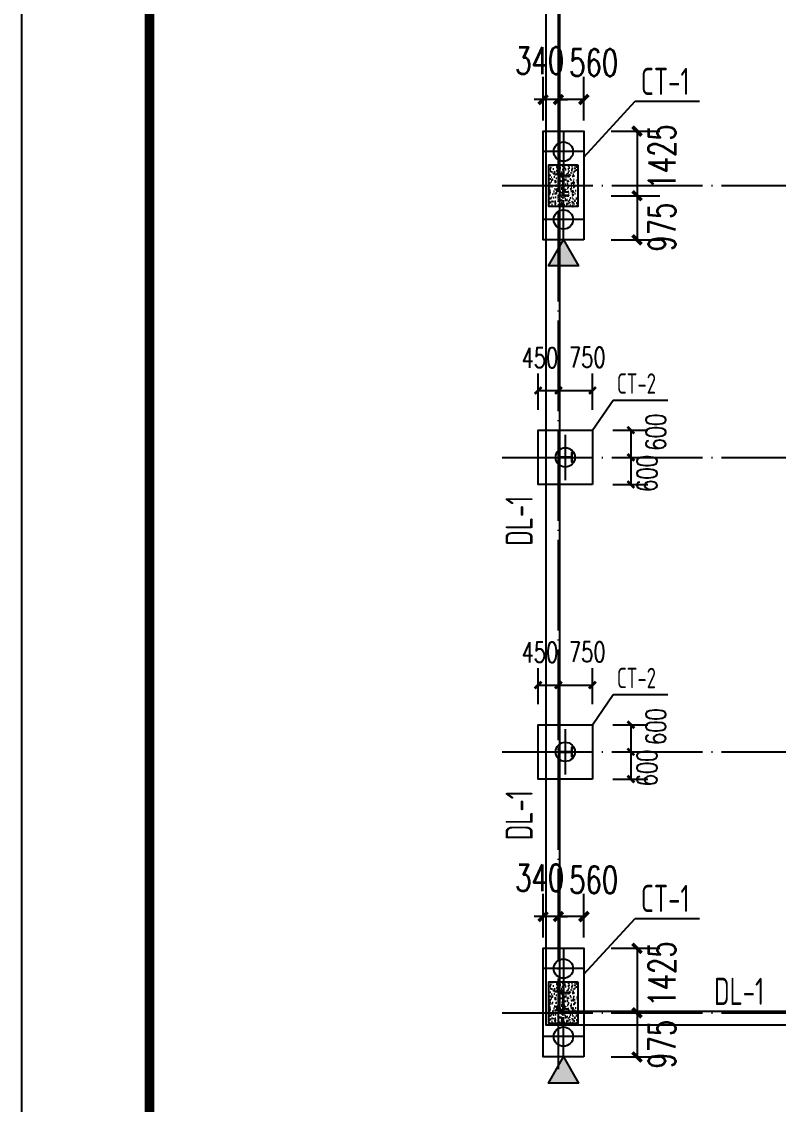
# Model space of a CAD drawing. Extents: x -33967 to 1773478, y -1022458 to -784650.
# Drawn here: x 260254 to 276953, y -1003809 to -979912 of the extents above; entities that cross this region are included whole.
import ezdxf

# ---------------------------------------------------------------- set-up
doc = ezdxf.new("R2010")
doc.units = 0
doc.header["$LTSCALE"] = 1000
doc.header["$MEASUREMENT"] = 0
doc.linetypes.add('DOTE', pattern=[2.42, 2, -0.2, 0.02, -0.2])
for name, color, linetype in [('AXIS', 3, 'Continuous'), ('DIM_LEAD', 3, 'Continuous'), ('DOTE', 1, 'DOTE'), ('GZ', 50, 'Continuous'), ('NUM', 7, 'Continuous'), ('PUB_HATCH', 8, 'Continuous'), ('PUB_TITLE', 4, 'Continuous'), ('承台', 2, 'Continuous'), ('桩', 201, 'Continuous')]:
    doc.layers.add(name, color=color, linetype=linetype)
doc.styles.add('_TCH_DIM_T3', font='SIMPLEX', dxfattribs={"width": 0.705882, "bigfont": 'GBCBIG'})
doc.styles.add('TSSD_Norm', font='tssdeng.shx', dxfattribs={"bigfont": 'hztxt.shx'})
doc.dimstyles.new('TCH-200-1', dxfattribs={"dimtxt": 595, "dimasz": 200, "dimexe": 500, "dimexo": 600, "dimgap": 252.5, "dimtad": 1, "dimdec": 0, "dimzin": 0, "dimdsep": 46, "dimtxsty": '_TCH_DIM_T3', "dimblk": 'ARCHTICK', "dimcen": 0.09, "dimclrd": 3, "dimclre": 3, "dimclrt": 7, "dimazin": 2, "dimtfac": 1, "dimtdec": 0, "dimtix": 1, "dimtmove": 2, "dimatfit": 3, "dimfxl": 1, "dimtolj": 1, "dimtzin": 0, "dimarcsym": 0})
doc.dimstyles.new('TCH_150_1', dxfattribs={"dimtxt": 446.25, "dimasz": 150, "dimexe": 375, "dimexo": 450, "dimgap": 189.375, "dimtad": 1, "dimdec": 0, "dimzin": 0, "dimdsep": 46, "dimtxsty": '_TCH_DIM_T3', "dimblk": 'ARCHTICK', "dimcen": 0.09, "dimclrd": 256, "dimclre": 256, "dimclrt": 7, "dimazin": 2, "dimtfac": 1, "dimtdec": 0, "dimtix": 1, "dimtmove": 2, "dimatfit": 3, "dimfxl": 1, "dimtolj": 1, "dimtzin": 0, "dimarcsym": 0})

# ---------------------------------------------------------------- blocks, each defined once
blk = doc.blocks.new('_ArchTick')
at = {"color": 0, "linetype": 'ByBlock', "const_width": 0.4}
blk.add_lwpolyline([(-0.5, -0.5), (0.5, 0.5)], dxfattribs=at)
blk = doc.blocks.new('*D649')
at = {"layer": 'AXIS', "color": 3, "lineweight": -2, "transparency": 16777216}
for p, q in [((272101, -1000130), (272101, -999165)), ((272661, -1000130), (272661, -999165)), ((272661, -999665), (272101, -999665))]:
    blk.add_line(p, q, dxfattribs=at)
at = {"layer": 'Defpoints', "color": 0, "transparency": 16777216}
for p in [(272101, -999665), (272101, -1000730), (272661, -1000730)]:
    blk.add_point(p, dxfattribs=at)
at = {"layer": 'AXIS', "color": 3, "lineweight": -2, "transparency": 16777216, "xscale": 200, "yscale": 200, "zscale": 200}
for p, rotation in [((272101, -999665), 179.9999999933299), ((272661, -999665), 359.9999999933299)]:
    blk.add_blockref('_ArchTick', p, dxfattribs=dict(at, rotation=rotation))
at = {"layer": 'AXIS', "color": 7, "transparency": 16777216, "insert": (272877, -998854), "char_height": 595, "attachment_point": 5, "rotation": 360, "style": '_TCH_DIM_T3'}
blk.add_mtext('\\A1;560', dxfattribs=at)
blk = doc.blocks.new('*D650')
at = {"layer": 'AXIS', "color": 3, "lineweight": -2, "transparency": 16777216}
for p, q in [((271761, -1000130), (271761, -999165)), ((272101, -1000130), (272101, -999165)), ((271761, -999665), (271561, -999665)), ((272101, -999665), (271761, -999665)), ((272101, -999665), (272301, -999665))]:
    blk.add_line(p, q, dxfattribs=at)
at = {"layer": 'Defpoints', "color": 0, "transparency": 16777216}
for p in [(271761, -999665), (271761, -1000730), (272101, -1000730)]:
    blk.add_point(p, dxfattribs=at)
at = {"layer": 'AXIS', "color": 3, "lineweight": -2, "transparency": 16777216, "xscale": 200, "yscale": 200, "zscale": 200}
for p, rotation in [((271761, -999665), 359.9999999933299), ((272101, -999665), 179.9999999933299)]:
    blk.add_blockref('_ArchTick', p, dxfattribs=dict(at, rotation=rotation))
at = {"layer": 'AXIS', "color": 7, "transparency": 16777216, "insert": (271686, -998810), "char_height": 595, "attachment_point": 5, "rotation": 360, "style": '_TCH_DIM_T3'}
blk.add_mtext('\\A1;340', dxfattribs=at)
blk = doc.blocks.new('*D651')
at = {"layer": 'AXIS', "color": 3, "lineweight": -2, "transparency": 16777216}
for p, q in [((273261, -1000364), (274334, -1000364)), ((273834, -1000364), (273834, -1001789)), ((273261, -1001789), (274334, -1001789))]:
    blk.add_line(p, q, dxfattribs=at)
at = {"layer": 'Defpoints', "color": 0, "transparency": 16777216}
for p in [(272661, -1000364), (272661, -1001789), (273834, -1001789)]:
    blk.add_point(p, dxfattribs=at)
at = {"layer": 'AXIS', "color": 3, "lineweight": -2, "transparency": 16777216, "xscale": 200, "yscale": 200, "zscale": 200}
for p, rotation in [((273834, -1000364), 90), ((273834, -1001789), 270)]:
    blk.add_blockref('_ArchTick', p, dxfattribs=dict(at, rotation=rotation))
at = {"layer": 'AXIS', "color": 7, "transparency": 16777216, "insert": (274384, -1000931), "char_height": 595, "attachment_point": 5, "rotation": 90, "style": '_TCH_DIM_T3'}
blk.add_mtext('\\A1;1425', dxfattribs=at)
blk = doc.blocks.new('*D652')
at = {"layer": 'AXIS', "color": 3, "lineweight": -2, "transparency": 16777216}
for p, q in [((273261, -1001789), (274334, -1001789)), ((273834, -1001789), (273834, -1002764)), ((273261, -1002764), (274334, -1002764))]:
    blk.add_line(p, q, dxfattribs=at)
at = {"layer": 'Defpoints', "color": 0, "transparency": 16777216}
for p in [(272661, -1001789), (272661, -1002764), (273834, -1002764)]:
    blk.add_point(p, dxfattribs=at)
at = {"layer": 'AXIS', "color": 3, "lineweight": -2, "transparency": 16777216, "xscale": 200, "yscale": 200, "zscale": 200}
for p, rotation in [((273834, -1001789), 90), ((273834, -1002764), 270)]:
    blk.add_blockref('_ArchTick', p, dxfattribs=dict(at, rotation=rotation))
at = {"layer": 'AXIS', "color": 7, "transparency": 16777216, "insert": (274384, -1002483), "char_height": 595, "attachment_point": 5, "rotation": 90, "style": '_TCH_DIM_T3'}
blk.add_mtext('\\A1;975', dxfattribs=at)
blk = doc.blocks.new('111')
at = {"layer": 'GZ'}
blk.add_lwpolyline([(650693, -886725), (650473, -886725), (650473, -886715), (650577, -886715), (650580, -886710), (650580, -886289), (650577, -886285), (650473, -886285), (650473, -886275), (650693, -886275), (650693, -886285), (650590, -886285), (650586, -886289), (650586, -886710), (650590, -886715), (650693, -886715), (650693, -886725)], close=True, dxfattribs=at)
blk = doc.blocks.new('*D890')
at = {"layer": 'AXIS', "color": 3, "lineweight": -2, "transparency": 16777216}
for p, q in [((272101, -982095), (272101, -981131)), ((272661, -982095), (272661, -981131)), ((272661, -981631), (272101, -981631))]:
    blk.add_line(p, q, dxfattribs=at)
at = {"layer": 'Defpoints', "color": 0, "transparency": 16777216}
for p in [(272101, -981631), (272101, -982695), (272661, -982695)]:
    blk.add_point(p, dxfattribs=at)
at = {"layer": 'AXIS', "color": 3, "lineweight": -2, "transparency": 16777216, "xscale": 200, "yscale": 200, "zscale": 200}
for p, rotation in [((272101, -981631), 179.9999999933299), ((272661, -981631), 359.9999999933299)]:
    blk.add_blockref('_ArchTick', p, dxfattribs=dict(at, rotation=rotation))
at = {"layer": 'AXIS', "color": 7, "transparency": 16777216, "insert": (272877, -980819), "char_height": 595, "attachment_point": 5, "rotation": 360, "style": '_TCH_DIM_T3'}
blk.add_mtext('\\A1;560', dxfattribs=at)
blk = doc.blocks.new('*D891')
at = {"layer": 'AXIS', "color": 3, "lineweight": -2, "transparency": 16777216}
for p, q in [((271761, -982095), (271761, -981131)), ((272101, -982095), (272101, -981131)), ((271761, -981631), (271561, -981631)), ((272101, -981631), (271761, -981631)), ((272101, -981631), (272301, -981631))]:
    blk.add_line(p, q, dxfattribs=at)
at = {"layer": 'Defpoints', "color": 0, "transparency": 16777216}
for p in [(271761, -981631), (271761, -982695), (272101, -982695)]:
    blk.add_point(p, dxfattribs=at)
at = {"layer": 'AXIS', "color": 3, "lineweight": -2, "transparency": 16777216, "xscale": 200, "yscale": 200, "zscale": 200}
for p, rotation in [((271761, -981631), 359.9999999933299), ((272101, -981631), 179.9999999933299)]:
    blk.add_blockref('_ArchTick', p, dxfattribs=dict(at, rotation=rotation))
at = {"layer": 'AXIS', "color": 7, "transparency": 16777216, "insert": (271686, -980775), "char_height": 595, "attachment_point": 5, "rotation": 360, "style": '_TCH_DIM_T3'}
blk.add_mtext('\\A1;340', dxfattribs=at)
blk = doc.blocks.new('*D892')
at = {"layer": 'AXIS', "color": 3, "lineweight": -2, "transparency": 16777216}
for p, q in [((273261, -982329), (274334, -982329)), ((273834, -982329), (273834, -983755)), ((273261, -983755), (274334, -983755))]:
    blk.add_line(p, q, dxfattribs=at)
at = {"layer": 'Defpoints', "color": 0, "transparency": 16777216}
for p in [(272661, -982329), (272661, -983755), (273834, -983755)]:
    blk.add_point(p, dxfattribs=at)
at = {"layer": 'AXIS', "color": 3, "lineweight": -2, "transparency": 16777216, "xscale": 200, "yscale": 200, "zscale": 200}
for p, rotation in [((273834, -982329), 90), ((273834, -983755), 270)]:
    blk.add_blockref('_ArchTick', p, dxfattribs=dict(at, rotation=rotation))
at = {"layer": 'AXIS', "color": 7, "transparency": 16777216, "insert": (274384, -982897), "char_height": 595, "attachment_point": 5, "rotation": 90, "style": '_TCH_DIM_T3'}
blk.add_mtext('\\A1;1425', dxfattribs=at)
blk = doc.blocks.new('*D893')
at = {"layer": 'AXIS', "color": 3, "lineweight": -2, "transparency": 16777216}
for p, q in [((273261, -983755), (274334, -983755)), ((273834, -983755), (273834, -984729)), ((273261, -984729), (274334, -984729))]:
    blk.add_line(p, q, dxfattribs=at)
at = {"layer": 'Defpoints', "color": 0, "transparency": 16777216}
for p in [(272661, -983755), (272661, -984729), (273834, -984729)]:
    blk.add_point(p, dxfattribs=at)
at = {"layer": 'AXIS', "color": 3, "lineweight": -2, "transparency": 16777216, "xscale": 200, "yscale": 200, "zscale": 200}
for p, rotation in [((273834, -983755), 90), ((273834, -984729), 270)]:
    blk.add_blockref('_ArchTick', p, dxfattribs=dict(at, rotation=rotation))
at = {"layer": 'AXIS', "color": 7, "transparency": 16777216, "insert": (274384, -984448), "char_height": 595, "attachment_point": 5, "rotation": 90, "style": '_TCH_DIM_T3'}
blk.add_mtext('\\A1;975', dxfattribs=at)
blk = doc.blocks.new('*D1741')
at = {"layer": 'AXIS', "lineweight": -2, "transparency": 16777216}
for p, q in [((271651, -994979), (271651, -994179)), ((272101, -994979), (272101, -994179)), ((271651, -994554), (272101, -994554))]:
    blk.add_line(p, q, dxfattribs=at)
at = {"layer": 'Defpoints', "color": 0, "transparency": 16777216}
for p in [(272101, -994554), (271651, -995429), (272101, -995429)]:
    blk.add_point(p, dxfattribs=at)
at = {"layer": 'AXIS', "lineweight": -2, "transparency": 16777216, "xscale": 150, "yscale": 150, "zscale": 150, "rotation": 180}
blk.add_blockref('_ArchTick', (271651, -994554), dxfattribs=at)
at = {"layer": 'AXIS', "lineweight": -2, "transparency": 16777216, "xscale": 150, "yscale": 150, "zscale": 150}
blk.add_blockref('_ArchTick', (272101, -994554), dxfattribs=at)
at = {"layer": 'AXIS', "color": 7, "transparency": 16777216, "insert": (271690, -993831), "char_height": 446.2, "attachment_point": 5, "style": '_TCH_DIM_T3'}
blk.add_mtext('\\A1;450', dxfattribs=at)
blk = doc.blocks.new('*D1742')
at = {"layer": 'AXIS', "lineweight": -2, "transparency": 16777216}
for p, q in [((272101, -994979), (272101, -994179)), ((272851, -994979), (272851, -994179)), ((272101, -994554), (272851, -994554))]:
    blk.add_line(p, q, dxfattribs=at)
at = {"layer": 'Defpoints', "color": 0, "transparency": 16777216}
for p in [(272851, -994554), (272101, -995429), (272851, -995429)]:
    blk.add_point(p, dxfattribs=at)
at = {"layer": 'AXIS', "lineweight": -2, "transparency": 16777216, "xscale": 150, "yscale": 150, "zscale": 150, "rotation": 180}
blk.add_blockref('_ArchTick', (272101, -994554), dxfattribs=at)
at = {"layer": 'AXIS', "lineweight": -2, "transparency": 16777216, "xscale": 150, "yscale": 150, "zscale": 150}
blk.add_blockref('_ArchTick', (272851, -994554), dxfattribs=at)
at = {"layer": 'AXIS', "color": 7, "transparency": 16777216, "insert": (272736, -993822), "char_height": 446.2, "attachment_point": 5, "style": '_TCH_DIM_T3'}
blk.add_mtext('\\A1;750', dxfattribs=at)
blk = doc.blocks.new('*D1743')
at = {"layer": 'AXIS', "lineweight": -2, "transparency": 16777216}
for p, q in [((273301, -995429), (274074, -995429)), ((273699, -995429), (273699, -996029)), ((273301, -996029), (274074, -996029))]:
    blk.add_line(p, q, dxfattribs=at)
at = {"layer": 'Defpoints', "color": 0, "transparency": 16777216}
for p in [(272851, -995429), (272851, -996029), (273699, -996029)]:
    blk.add_point(p, dxfattribs=at)
at = {"layer": 'AXIS', "lineweight": -2, "transparency": 16777216, "xscale": 150, "yscale": 150, "zscale": 150}
for p, rotation in [((273699, -995429), 90), ((273699, -996029), 270)]:
    blk.add_blockref('_ArchTick', p, dxfattribs=dict(at, rotation=rotation))
at = {"layer": 'AXIS', "color": 7, "transparency": 16777216, "insert": (274249, -995472), "char_height": 446.2, "attachment_point": 5, "rotation": 90, "style": '_TCH_DIM_T3'}
blk.add_mtext('\\A1;600', dxfattribs=at)
blk = doc.blocks.new('*D1744')
at = {"layer": 'AXIS', "lineweight": -2, "transparency": 16777216}
for p, q in [((273301, -996029), (274074, -996029)), ((273699, -996029), (273699, -996629)), ((273301, -996629), (274074, -996629))]:
    blk.add_line(p, q, dxfattribs=at)
at = {"layer": 'Defpoints', "color": 0, "transparency": 16777216}
for p in [(272851, -996029), (272851, -996629), (273699, -996629)]:
    blk.add_point(p, dxfattribs=at)
at = {"layer": 'AXIS', "lineweight": -2, "transparency": 16777216, "xscale": 150, "yscale": 150, "zscale": 150}
for p, rotation in [((273699, -996029), 90), ((273699, -996629), 270)]:
    blk.add_blockref('_ArchTick', p, dxfattribs=dict(at, rotation=rotation))
at = {"layer": 'AXIS', "color": 7, "transparency": 16777216, "insert": (274054, -996384), "char_height": 446.2, "attachment_point": 5, "rotation": 90, "style": '_TCH_DIM_T3'}
blk.add_mtext('\\A1;600', dxfattribs=at)
blk = doc.blocks.new('*D1745')
at = {"layer": 'AXIS', "lineweight": -2, "transparency": 16777216}
for p, q in [((271651, -988479), (271651, -987679)), ((272101, -988479), (272101, -987679)), ((271651, -988054), (272101, -988054))]:
    blk.add_line(p, q, dxfattribs=at)
at = {"layer": 'Defpoints', "color": 0, "transparency": 16777216}
for p in [(272101, -988054), (271651, -988929), (272101, -988929)]:
    blk.add_point(p, dxfattribs=at)
at = {"layer": 'AXIS', "lineweight": -2, "transparency": 16777216, "xscale": 150, "yscale": 150, "zscale": 150, "rotation": 180}
blk.add_blockref('_ArchTick', (271651, -988054), dxfattribs=at)
at = {"layer": 'AXIS', "lineweight": -2, "transparency": 16777216, "xscale": 150, "yscale": 150, "zscale": 150}
blk.add_blockref('_ArchTick', (272101, -988054), dxfattribs=at)
at = {"layer": 'AXIS', "color": 7, "transparency": 16777216, "insert": (271690, -987331), "char_height": 446.2, "attachment_point": 5, "style": '_TCH_DIM_T3'}
blk.add_mtext('\\A1;450', dxfattribs=at)
blk = doc.blocks.new('*D1746')
at = {"layer": 'AXIS', "lineweight": -2, "transparency": 16777216}
for p, q in [((272101, -988479), (272101, -987679)), ((272851, -988479), (272851, -987679)), ((272101, -988054), (272851, -988054))]:
    blk.add_line(p, q, dxfattribs=at)
at = {"layer": 'Defpoints', "color": 0, "transparency": 16777216}
for p in [(272851, -988054), (272101, -988929), (272851, -988929)]:
    blk.add_point(p, dxfattribs=at)
at = {"layer": 'AXIS', "lineweight": -2, "transparency": 16777216, "xscale": 150, "yscale": 150, "zscale": 150, "rotation": 180}
blk.add_blockref('_ArchTick', (272101, -988054), dxfattribs=at)
at = {"layer": 'AXIS', "lineweight": -2, "transparency": 16777216, "xscale": 150, "yscale": 150, "zscale": 150}
blk.add_blockref('_ArchTick', (272851, -988054), dxfattribs=at)
at = {"layer": 'AXIS', "color": 7, "transparency": 16777216, "insert": (272736, -987322), "char_height": 446.2, "attachment_point": 5, "style": '_TCH_DIM_T3'}
blk.add_mtext('\\A1;750', dxfattribs=at)
blk = doc.blocks.new('*D1747')
at = {"layer": 'AXIS', "lineweight": -2, "transparency": 16777216}
for p, q in [((273301, -988929), (274074, -988929)), ((273699, -988929), (273699, -989529)), ((273301, -989529), (274074, -989529))]:
    blk.add_line(p, q, dxfattribs=at)
at = {"layer": 'Defpoints', "color": 0, "transparency": 16777216}
for p in [(272851, -988929), (272851, -989529), (273699, -989529)]:
    blk.add_point(p, dxfattribs=at)
at = {"layer": 'AXIS', "lineweight": -2, "transparency": 16777216, "xscale": 150, "yscale": 150, "zscale": 150}
for p, rotation in [((273699, -988929), 90), ((273699, -989529), 270)]:
    blk.add_blockref('_ArchTick', p, dxfattribs=dict(at, rotation=rotation))
at = {"layer": 'AXIS', "color": 7, "transparency": 16777216, "insert": (274249, -988972), "char_height": 446.2, "attachment_point": 5, "rotation": 90, "style": '_TCH_DIM_T3'}
blk.add_mtext('\\A1;600', dxfattribs=at)
blk = doc.blocks.new('*D1748')
at = {"layer": 'AXIS', "lineweight": -2, "transparency": 16777216}
for p, q in [((273301, -989529), (274074, -989529)), ((273699, -989529), (273699, -990129)), ((273301, -990129), (274074, -990129))]:
    blk.add_line(p, q, dxfattribs=at)
at = {"layer": 'Defpoints', "color": 0, "transparency": 16777216}
for p in [(272851, -989529), (272851, -990129), (273699, -990129)]:
    blk.add_point(p, dxfattribs=at)
at = {"layer": 'AXIS', "lineweight": -2, "transparency": 16777216, "xscale": 150, "yscale": 150, "zscale": 150}
for p, rotation in [((273699, -989529), 90), ((273699, -990129), 270)]:
    blk.add_blockref('_ArchTick', p, dxfattribs=dict(at, rotation=rotation))
at = {"layer": 'AXIS', "color": 7, "transparency": 16777216, "insert": (274054, -989884), "char_height": 446.2, "attachment_point": 5, "rotation": 90, "style": '_TCH_DIM_T3'}
blk.add_mtext('\\A1;600', dxfattribs=at)

msp = doc.modelspace()

# ---------------------------------------------------------------- hatches: boundary and pattern name
h = msp.add_hatch(color=5)
h.dxf.hatch_style = 1
h.paths.add_polyline_path([(272210.6, -984729.4), (272543.1, -985305.4), (271878, -985305.4)])
h = msp.add_hatch(color=5)
h.dxf.hatch_style = 1
h.paths.add_polyline_path([(272210.6, -1002764.2), (272543.1, -1003340.1), (271878, -1003340.1)])
at = {"layer": 'PUB_HATCH', "linetype": 'ByBlock', "ltscale": 0.1}
h = msp.add_hatch(dxfattribs=at)
h.set_pattern_fill('AR-CONC', color=8, scale=100)
h.set_pattern_definition([(50, (-1561398.75, -1635845.16), (182.184669, -15.939086), [19.05, -209.55]), (355, (-1561398.75, -1635845.16), (-35.242826, 191.056643), [15.24, -167.64]), (100.451, (-1561383.57, -1635846.49), (146.942502, 175.116688), [16.19, -178.09]), (46.1842, (-1561398.75, -1635794.36), (271.07904, -42.042328), [28.575, -314.325]), (96.6356, (-1561376.16, -1635797.86), (237.404234, 247.425556), [24.285, -267.135]), (351.184, (-1561398.75, -1635794.36), (237.404606, 247.425118), [22.86, -251.46]), (21, (-1561373.35, -1635807.06), (151.61488, -102.265519), [19.05, -209.55]), (326, (-1561373.35, -1635807.06), (61.802028, 184.187966), [15.24, -167.64]), (71.4514, (-1561360.71, -1635815.58), (213.41649, 81.922858), [16.19, -178.09]), (37.5, (-1561398.75, -1635845.16), (3.0886032, 84.5550389), [0, -165.608, 0, -170.18, 0, -168.275]), (7.5, (-1561398.75, -1635845.16), (66.8196625, 100.180575), [0, -97.028, 0, -161.798, 0, -64.135]), (327.5, (-1561455.39, -1635845.16), (135.5905952, -5.728744), [0, -63.5, 0, -198.12, 0, -262.89]), (317.5, (-1561480.79, -1635845.16), (148.1291814, 25.426491), [0, -82.55, 0, -131.572, 0, -186.69])])
h.paths.add_polyline_path([(271890.5, -983989.4), (272530.5, -983989.4), (272530.6, -983069.4), (271890.6, -983069.4)])
h = msp.add_hatch(dxfattribs=at)
h.set_pattern_fill('AR-CONC', color=8, scale=100)
h.set_pattern_definition([(50, (-1561398.75, -1653879.9), (182.184669, -15.939086), [19.05, -209.55]), (355, (-1561398.75, -1653879.9), (-35.242826, 191.056643), [15.24, -167.64]), (100.451, (-1561383.57, -1653881.23), (146.942502, 175.116688), [16.19, -178.09]), (46.1842, (-1561398.75, -1653829.1), (271.07904, -42.042328), [28.575, -314.325]), (96.6356, (-1561376.16, -1653832.6), (237.404234, 247.425556), [24.285, -267.135]), (351.184, (-1561398.75, -1653829.1), (237.404606, 247.425118), [22.86, -251.46]), (21, (-1561373.35, -1653841.8), (151.61488, -102.265519), [19.05, -209.55]), (326, (-1561373.35, -1653841.8), (61.802028, 184.187966), [15.24, -167.64]), (71.4514, (-1561360.71, -1653850.32), (213.41649, 81.922858), [16.19, -178.09]), (37.5, (-1561398.75, -1653879.9), (3.0886032, 84.5550389), [0, -165.608, 0, -170.18, 0, -168.275]), (7.5, (-1561398.75, -1653879.9), (66.8196625, 100.180575), [0, -97.028, 0, -161.798, 0, -64.135]), (327.5, (-1561455.39, -1653879.9), (135.5905952, -5.728744), [0, -63.5, 0, -198.12, 0, -262.89]), (317.5, (-1561480.79, -1653879.9), (148.1291814, 25.426491), [0, -82.55, 0, -131.572, 0, -186.69])])
h.paths.add_polyline_path([(271890.5, -1002024.2), (272530.5, -1002024.2), (272530.6, -1001104.2), (271890.6, -1001104.2)])

# ---------------------------------------------------------------- linework, layer by layer
for points in [[(271830.6, -946939.4), (328450.6, -946939.4), (328450.6, -1002059.4), (271830.6, -1002059.4)], [(272130.6, -947239.4), (328150.6, -947239.4), (328150.6, -1001759.4), (272130.6, -1001759.4)]]:
    msp.add_lwpolyline(points, close=True)
at = {"color": 5}
for points in [[(272210.6, -984729.4), (272543.1, -985304.6), (271878, -985304.6)], [(272210.6, -1002764.2), (272543.1, -1003339.3), (271878, -1003339.3)]]:
    msp.add_lwpolyline(points, close=True, dxfattribs=at)
at = {"layer": 'AXIS'}
for points in [[(272850.5, -990129.5), (271650.5, -990129.5), (271650.5, -988929.5), (272850.5, -988929.5)], [(272850.5, -996629.5), (271650.5, -996629.5), (271650.5, -995429.5), (272850.5, -995429.5)]]:
    msp.add_lwpolyline(points, close=True, dxfattribs=at)
at = {"layer": 'DIM_LEAD'}
for p, q in [((272660.6, -982904.4), (273793.3, -981670)), ((273793.3, -981670), (275215, -981670)), ((272850.5, -988929.5), (273305.1, -988263.7)), ((273305.1, -988263.7), (274514.9, -988263.7)), ((272850.5, -995429.5), (273305.1, -994763.7)), ((273305.1, -994763.7), (274514.9, -994763.7)), ((272660.6, -1000939.1), (273793.3, -999704.8)), ((273793.3, -999704.8), (275215, -999704.8))]:
    msp.add_line(p, q, dxfattribs=at)
at = {"layer": 'DOTE'}
for p, q in [((272100.6, -1003029.4), (272100.6, -946029.4)), ((270860.6, -983529.4), (329360.6, -983529.4)), ((270860.6, -989529.4), (329360.6, -989529.4)), ((270860.6, -996029.4), (329360.6, -996029.4)), ((270860.6, -1001789.4), (329360.6, -1001789.4))]:
    msp.add_line(p, q, dxfattribs=at)
at = {"layer": 'GZ'}
for points in [[(272100.6, -989429.4), (272100.6, -989629.4), (272110.6, -989629.4), (272110.6, -989536.3), (272115.6, -989532.4), (272385.9, -989532.4), (272390.6, -989536.3), (272390.6, -989629.4), (272400.6, -989629.4), (272400.6, -989429.4), (272390.6, -989429.4), (272390.6, -989522.4), (272386.1, -989526.4), (272115.6, -989526.4), (272110.6, -989522.4), (272110.6, -989429.4), (272100.6, -989429.4)], [(272100.6, -995929.4), (272100.6, -996129.4), (272110.6, -996129.4), (272110.6, -996036.3), (272115.6, -996032.4), (272385.9, -996032.4), (272390.6, -996036.3), (272390.6, -996129.4), (272400.6, -996129.4), (272400.6, -995929.4), (272390.6, -995929.4), (272390.6, -996022.4), (272386.1, -996026.4), (272115.6, -996026.4), (272110.6, -996022.4), (272110.6, -995929.4), (272100.6, -995929.4)]]:
    msp.add_lwpolyline(points, close=True, dxfattribs=at)
at = {"layer": 'PUB_TITLE'}
msp.add_lwpolyline([(260253.9, -1022458.4), (379053.9, -1022458.4), (379053.9, -938458.4), (260253.9, -938458.4)], close=True, dxfattribs=at)
at = {"layer": 'PUB_TITLE', "const_width": 212.1}
msp.add_lwpolyline([(263074.3, -1021044.2), (263074.3, -939872.6), (377053.9, -939872.6), (377053.9, -1021044.2)], close=True, dxfattribs=at)
at = {"layer": '承台'}
for points in [[(272660.6, -984729.4), (271760.6, -984729.4), (271760.6, -982329.4), (272660.6, -982329.4)], [(272530.6, -983069.4), (272530.6, -983989.4), (271890.6, -983989.4), (271890.6, -983069.4)], [(272660.6, -1002764.2), (271760.6, -1002764.2), (271760.6, -1000364.2), (272660.6, -1000364.2)], [(272530.6, -1001104.2), (272530.6, -1002024.2), (271890.6, -1002024.2), (271890.6, -1001104.2)]]:
    msp.add_lwpolyline(points, close=True, dxfattribs=at)
at = {"layer": '桩'}
for p, q in [((272210.6, -982353.4), (272210.6, -983355.4)), ((272636.6, -982779.4), (271784.6, -982779.4)), ((272210.6, -984705.4), (272210.6, -983853.4)), ((272636.6, -984279.4), (271784.6, -984279.4)), ((272250.5, -989028.4), (272250.5, -990030.4)), ((271824.5, -989529.4), (272676.5, -989529.4)), ((272250.5, -995528.4), (272250.5, -996530.4)), ((271824.5, -996029.4), (272676.5, -996029.4)), ((272210.6, -1000388.2), (272210.6, -1001390.2)), ((272636.6, -1000814.2), (271784.6, -1000814.2)), ((272210.6, -1002740.2), (272210.6, -1001888.2)), ((272636.6, -1002314.2), (271784.6, -1002314.2))]:
    msp.add_line(p, q, dxfattribs=at)
for centre in [(272210.6, -982779.4), (272210.6, -984279.4), (272250.5, -989529.4), (272250.5, -996029.4), (272210.6, -1000814.2), (272210.6, -1002314.2)]:
    msp.add_circle(centre, 213, dxfattribs=at)

# ---------------------------------------------------------------- block references
at = {"layer": 'GZ'}
for p in [(-378372.8, -97030.1), (-378372.8, -115064.8)]:
    msp.add_blockref('111', p, dxfattribs=at)

# ---------------------------------------------------------------- texts
at = {"layer": 'NUM', "style": 'TSSD_Norm', "width": 0.7}
for s, height, rotation, p in [('CT-1', 600, 360, (273917.1, -981530.1)), ('CT-2', 450, 360, (273390.7, -988123.7)), ('DL-1', 600, 90, (271532.6, -991481.3)), ('CT-2', 450, 360, (273390.7, -994623.7)), ('DL-1', 600, 90, (271532.6, -997981.3)), ('CT-1', 600, 360, (273917.1, -999564.8))]:
    msp.add_text(s, height=height, rotation=rotation, dxfattribs=at).set_placement(p)
msp.add_text('DL-1', height=600, dxfattribs=at).set_placement((275533.1, -1001615.3))

# ---------------------------------------------------------------- dimensions: what is measured, and where the dimension line sits
at = {"layer": 'AXIS'}
for base, p1, p2, angle, dimstyle, picture, middle in [((271760.6, -981630.6), (272100.6, -982695.4), (271760.6, -982695.4), 180, 'TCH-200-1', '*D891', (271686.2, -980775.3)), ((272100.6, -981630.6), (272660.6, -982695.4), (272100.6, -982695.4), 180, 'TCH-200-1', '*D890', (272877.3, -980819.3)), ((273833.8, -983754.7), (272660.6, -982329.4), (272660.5, -983754.7), 90, 'TCH-200-1', '*D892', (274383.8, -982896.6)), ((273833.8, -984729.4), (272660.5, -983754.7), (272660.6, -984729.4), 90, 'TCH-200-1', '*D893', (274383.8, -984448.1)), ((273699, -989529.5), (272850.5, -988929.5), (272850.5, -989529.5), 90, 'TCH_150_1', '*D1747', (274249, -988971.6)), ((273699, -990129.5), (272850.5, -989529.5), (272850.5, -990129.5), 90, 'TCH_150_1', '*D1748', (274054.2, -989884.1)), ((273699, -996029.5), (272850.5, -995429.5), (272850.5, -996029.5), 90, 'TCH_150_1', '*D1743', (274249, -995471.6)), ((273699, -996629.5), (272850.5, -996029.5), (272850.5, -996629.5), 90, 'TCH_150_1', '*D1744', (274054.2, -996384.1)), ((271760.6, -999665.3), (272100.6, -1000730.1), (271760.6, -1000730.1), 180, 'TCH-200-1', '*D650', (271686.2, -998810)), ((272100.6, -999665.3), (272660.6, -1000730.1), (272100.6, -1000730.1), 180, 'TCH-200-1', '*D649', (272877.3, -998854.1)), ((273833.8, -1001789.4), (272660.6, -1000364.2), (272660.5, -1001789.4), 90, 'TCH-200-1', '*D651', (274383.8, -1000931.3)), ((273833.8, -1002764.2), (272660.5, -1001789.4), (272660.6, -1002764.2), 90, 'TCH-200-1', '*D652', (274383.8, -1002482.8))]:
    dim = msp.add_linear_dim(base=base, p1=p1, p2=p2, angle=angle, dimstyle=dimstyle, dxfattribs=at)
    dim.commit()
    dim.dimension.update_dxf_attribs({"geometry": picture, "text_midpoint": middle, "dimtype": 128})
for base, p1, p2, picture, middle in [((272100.6, -988054.2), (271650.5, -988929.5), (272100.6, -988929.5), '*D1745', (271690.4, -987331.1)), ((272850.5, -988054.2), (272100.6, -988929.5), (272850.5, -988929.5), '*D1746', (272735.7, -987322.3)), ((272100.6, -994554.2), (271650.5, -995429.5), (272100.6, -995429.5), '*D1741', (271690.4, -993831.1)), ((272850.5, -994554.2), (272100.6, -995429.5), (272850.5, -995429.5), '*D1742', (272735.7, -993822.3))]:
    dim = msp.add_linear_dim(base=base, p1=p1, p2=p2, dimstyle='TCH_150_1', dxfattribs=at)
    dim.commit()
    dim.dimension.update_dxf_attribs({"geometry": picture, "text_midpoint": middle, "dimtype": 128})

doc.saveas('drawing.dxf')
